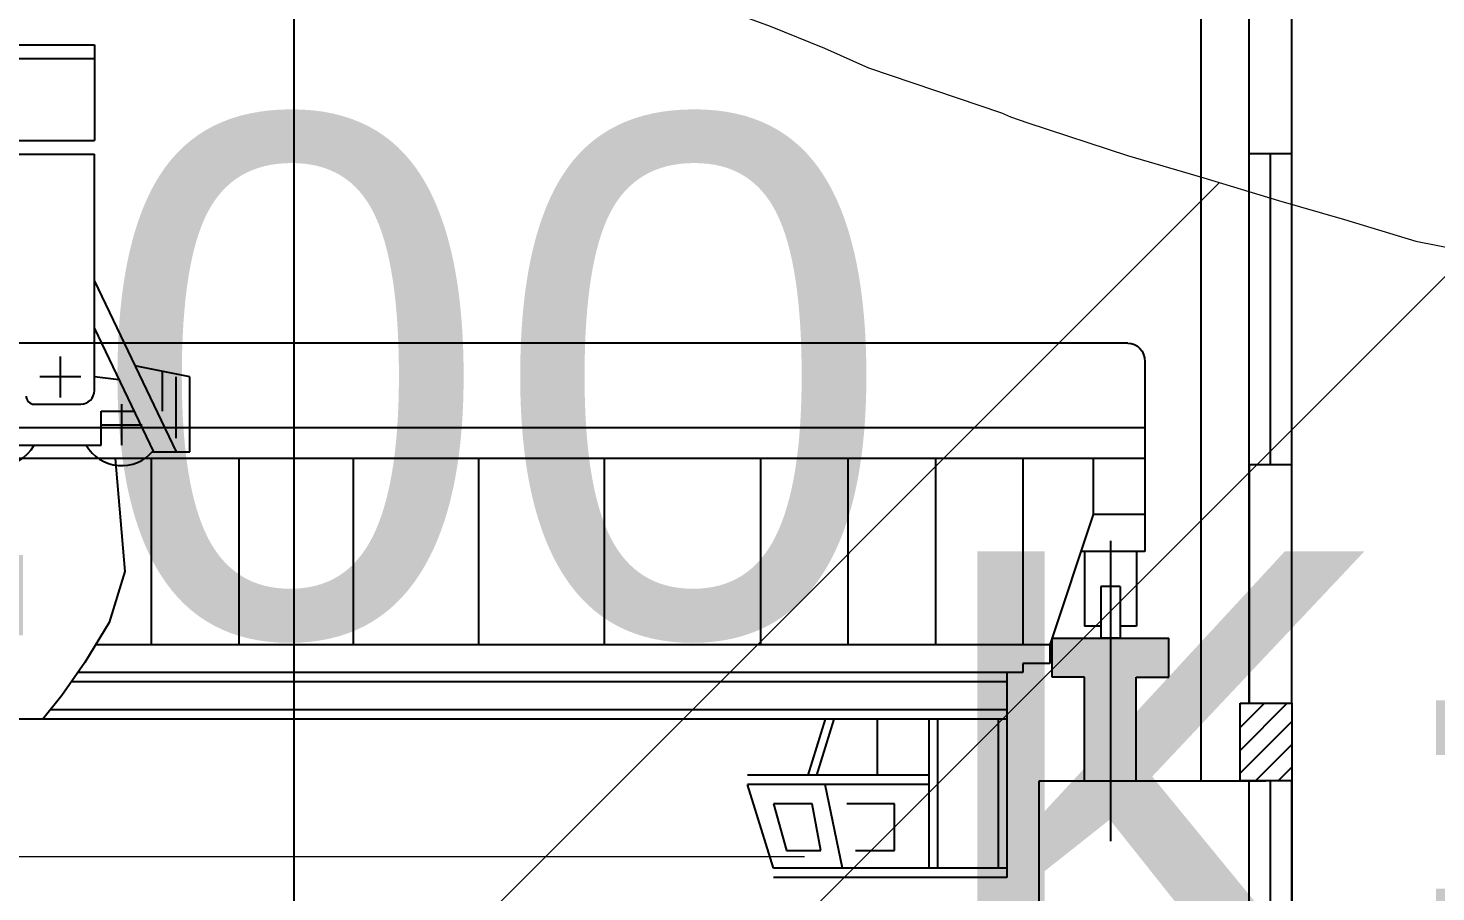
# Model space of a CAD drawing. Header units: inches. Extents: x 444671 to 463716, y 1783086 to 1794968.
# Drawn here: x 458216.31 to 458227.17, y 1789124.34 to 1789131.01 of the extents above; entities that cross this region are included whole.
import ezdxf

# ---------------------------------------------------------------- set-up
doc = ezdxf.new("R2010")
doc.units = ezdxf.units.IN
doc.header["$MEASUREMENT"] = 0
doc.linetypes.add('ACAD_ISO04W100', pattern=[30, 24, -3, 0, -3])
doc.linetypes.add('CENTER', pattern=[2, 1.25, -0.25, 0.25, -0.25])
for name, color, linetype in [('CONGTRINH', 2, 'Continuous'), ('PEGC', 3, 'Continuous'), ('Tam', 1, 'CENTER')]:
    doc.layers.add(name, color=color, linetype=linetype)
for name, color, linetype, lineweight in [('nuocngam', 5, 'Continuous', 20), ('tham', 145, 'Continuous', 13), ('thoc', 252, 'Continuous', 13)]:
    doc.layers.add(name, color=color, linetype=linetype, lineweight=lineweight)
doc.styles.add('25', font='', dxfattribs={"height": 5})
doc.styles.get('25').set_extended_font_data('.VnArial')

# ---------------------------------------------------------------- blocks, each defined once
blk = doc.blocks.new('A$C7D350064')
at = {"layer": 'CONGTRINH'}
h = blk.add_hatch(dxfattribs=at)
h.set_pattern_fill('BETONGCT', color=256, scale=100, style=0)
h.set_pattern_definition([(49.99999671561357, (-946.5951823234791, 33.96054095588624), (0.717260216668784, -0.0627521306578516), [0.07499999843866034, -0.8249999828252637]), (355.0000005791259, (-946.5951823234791, 33.96054095588624), (-0.1387513402033347, 0.7521920818605318), [0.06000000279678878, -0.6600000307646766]), (100.4514011898926, (-946.5354106406448, 33.95531161618419), (0.5785094091917428, 0.6894394945462485), [0.06374018585133895, -0.701142066364727]), (46.18419666779555, (-946.5951823234791, 34.16054094210267), (1.067241099316874, -0.1655190029218001), [0.1124999985244931, -1.237499983769424]), (96.63560076559662, (-946.5062455742736, 34.14674763614312), (0.9346627499427997, 0.9741178037663124), [0.095610281559366, -1.051712929153037]), (351.1842010101728, (-946.5951823234791, 34.16054094210267), (0.9346619895276874, 0.974118533791145), [0.0900000040286767, -0.9900000443154436]), (20.99999776841383, (-946.4951823187293, 34.11054094554856), (0.5969070804700254, -0.4026188629177023), [0.0750000024409883, -0.8250000268508719]), (326.0000030922076, (-946.4951823187293, 34.11054094554856), (0.2433153434784399, 0.7251499950710562), [0.06000000066568592, -0.6600000073225452]), (71.4513979883991, (-946.4454400833347, 34.07698934199288), (0.8402226684899233, 0.3225304744818374), [0.06374018635805002, -0.7011420719385489]), (37.4999967785859, (-946.5951823234791, 33.96054095588624), (0.01215985589485281, 0.332893830888976), [0, -0.6520000028394867, 0, -0.6700000029178774, 0, -0.6625000028852146]), (7.499999136824723, (-946.5951823234791, 33.96054095588624), (0.2630695499372812, 0.3944116847003449), [0, -0.3820000173863754, 0, -0.6370000289924634, 0, -0.2525000114923029]), (327.5000030225847, (-946.818182334071, 33.96054095588624), (0.5338224615276143, -0.02255487017994607), [0, -0.2500000034723531, 0, -0.7800000108337415, 0, -1.035000014375542]), (317.5000033223624, (-946.9181823388208, 33.96054095588624), (0.583186197042243, 0.1001049754332954), [0, -0.3249999981679503, 0, -0.5179999970799946, 0, -0.7349999958567491]), (44.99999666494666, (-946.5951823234791, 33.96054095588624), (-0.3535534073861586, 0.353553366227127), []), (44.99999666494666, (-946.5951823234791, 34.31409432203509), (-0.3535534073861586, 0.353553366227127), [])])
h.paths.add_polyline_path([(6.300000299233943, 87.94677175953984), (5.85000027786009, 87.94677175953984), (5.85000027786009, 87.6467717802152), (6.100000289734453, 87.6467717802152), (6.100000289734453, 86.8467718353495), (6.300000299233943, 86.8467718353495)])
h.paths.add_polyline_path([(6.500000308733433, 87.6467717802152), (6.750000320607796, 87.6467717802152), (6.750000320607796, 87.94677175953984), (6.300000299233943, 87.94677175953984), (6.300000299233943, 86.8467718353495), (6.500000308733433, 86.8467718353495)])
h.paths.add_polyline_path([(-10.74985747633036, 87.94677175953984), (-11.19985749770422, 87.94677175953984), (-11.19985749770422, 86.8467718353495), (-10.99985748820473, 86.8467718353495), (-10.99985748820473, 87.6467717802152), (-10.74985747633036, 87.6467717802152)])
h.paths.add_polyline_path([(-11.19985749770422, 87.94677175953984), (-11.64985751907807, 87.94677175953984), (-11.64985751907807, 87.6467717802152), (-11.39985750720371, 87.6467717802152), (-11.39985750720371, 86.8467718353495), (-11.19985749770422, 86.8467718353495)])
h = blk.add_hatch(dxfattribs=at)
h.set_pattern_fill('ANSI31', color=256, scale=1000, style=0)
h.set_pattern_definition([(44.99999666494666, (-946.5951823234791, 33.96054095588624), (-0.08838835184653966, 0.08838834155678174), [])])
h.paths.add_polyline_path([(7.700000365381129, 87.44677179399878), (7.370000350114424, 87.44677179399878), (7.370000350172631, 86.8467718353495), (7.700000365322921, 86.8467718353495)])
h.paths.add_polyline_path([(7.37000034970697, 87.44677179399878), (7.300000346789602, 87.44677179399878), (7.300000346789602, 86.8467718353495), (7.370000349648762, 86.8467718353495)])
at = {"layer": 'CONGTRINH', "color": 0, "linetype": 'ACAD_ISO04W100', "lineweight": 25}
blk.add_line((0, 104.4528292075265), (0, 47.29566132416949), dxfattribs=at)
at = {"layer": 'CONGTRINH'}
for p, q in [((7.000000331841875, 86.8467718353495), (7.000000332482159, 93.18472741474397)), ((7.37000034970697, 87.44677179399878), (7.370000350230839, 93.18478946550749)), ((7.700000365381129, 89.28478975058533), (7.700000365904998, 93.03473247564398)), ((-6.563231763255317, 92.52442974899895), (-1.539369769743644, 92.52442974899895)), ((-1.539369769743644, 92.52442974899895), (-1.539369769743644, 91.78698124014772)), ((-6.563231763255317, 92.41907996195368), (-1.539369769743644, 92.41907996195368)), ((-6.563231763255317, 91.78698124014772), (-1.539369769743644, 91.78698124014772)), ((-6.668581562465988, 91.68163145310245), (-1.539369769743644, 91.68163145310245)), ((-1.539369769743644, 89.85806255531497), (-1.539369769743644, 91.68163145310245)), ((7.700000366370659, 91.68478958518244), (7.370000350754708, 91.68478958518244)), ((7.53500035777688, 89.28478975058533), (7.53500035777688, 91.68478958518244)), ((-1.539369769743644, 90.70086085097864), (-0.9072709743049927, 89.38398851384409)), ((-1.539369769743644, 90.33568096836098), (-1.082557338348124, 89.38398851384409)), ((-1.16671568521997, 90.22409320715815), (-3.949857153464109, 90.22409320715815)), ((0.9850402282900177, 90.22409320715815), (-1.16671568521997, 90.22409320715815)), ((6.433477536600549, 90.22409320715815), (0.9850402282900177, 90.22409320715815)), ((-1.802744267857634, 90.12143702269532), (-1.802744267857634, 89.80538766179234)), ((-0.8019211750361137, 89.96341234212741), (-1.226117269368842, 90.0482515511103)), ((6.566810012795031, 90.08043440664187), (6.566810012795031, 88.61511464230716)), ((-1.644719569012523, 89.96341234212741), (-1.960768966702744, 89.96341234212741)), ((-1.349275129963644, 89.9396505150944), (-1.539369769743644, 89.96341234212741)), ((-1.012620773573872, 89.70003787474707), (-1.012620773573872, 90.00555225694552)), ((-0.9072709743049927, 89.48933830088936), (-0.9072709743049927, 89.96341234212741)), ((-0.8019211750361137, 89.38398851384409), (-0.8019211750361137, 89.96341234212741)), ((-2.002908886468504, 89.7527127682697), (-1.644719569012523, 89.7527127682697)), ((-1.328670171264093, 89.7527127682697), (-1.328670171264093, 89.43666340736672)), ((-1.486694870109204, 89.70003787474707), (-1.234261049248744, 89.70003787474707)), ((-1.486694870109204, 89.43666340736672), (-1.486694870109204, 89.70003787474707)), ((-1.16671568521997, 89.56954779778607), (-3.949857153464109, 89.56954779778607)), ((-1.486694870109204, 89.5946880877018), (-1.170645472360775, 89.5946880877018)), ((0.9850402282900177, 89.56954779778607), (-1.16671568521997, 89.56954779778607)), ((6.566810012795031, 89.56954779778607), (0.9850402282900177, 89.56954779778607)), ((-2.118793665606063, 89.43666340736672), (-1.486694870109204, 89.43666340736672)), ((-1.16671568521997, 89.33340864465572), (-3.949857153464109, 89.33340864465572)), ((-1.378909429593477, 89.33340864465572), (-1.305082283739466, 88.46148821082897)), ((0.9850402282900177, 89.33340864465572), (-1.16671568521997, 89.33340864465572)), ((-1.099857018038165, 89.33340864465572), (-1.099857018038165, 87.89682064019144)), ((-1.093100858735852, 89.38398851384409), (-0.8019211750361137, 89.38398851384409)), ((-0.4248569859773852, 89.33340864465572), (-0.4248569859773852, 87.89682064019144)), ((0.4572241966379806, 89.33340864465572), (0.4572241966379806, 87.89682064019144)), ((6.566810012795031, 89.33340864465572), (0.9850402282900177, 89.33340864465572)), ((1.425143101834692, 89.33340864465572), (1.425143101834692, 87.89682064019144)), ((2.393062007031403, 89.33340864465572), (2.393062007031403, 87.89682064019144)), ((3.600143205141649, 89.33340864465572), (3.600143205141649, 87.89682064019144)), ((4.275143237202428, 89.33340864465572), (4.275143237202428, 87.89682064019144)), ((4.950143269263208, 89.33340864465572), (4.950143269263208, 87.89682064019144)), ((5.625143301323988, 89.33340864465572), (5.625143301323988, 87.89682064019144)), ((6.166809993796051, 89.33340864465572), (6.166809993796051, 88.90243224333972)), ((7.700000365381129, 89.28478975058533), (7.37000034970697, 89.28478975058533)), ((7.37000034970697, 89.28478975058533), (7.370000349998008, 87.44677179399878)), ((7.700000365381129, 87.44677179399878), (7.700000365381129, 89.28478975058533)), ((6.166809993796051, 88.90243224333972), (5.833476644591428, 87.89682064019144)), ((6.566810012795031, 88.90243224333972), (6.166809993796051, 88.90243224333972)), ((6.300000299233943, 88.69754388229921), (6.300000299233943, 86.38000570703298)), ((6.566810012795031, 88.61511464230716), (6.071571894048247, 88.61511464230716)), ((6.100143323943485, 88.61511464230716), (6.100143323943485, 88.04047944070771)), ((6.500143342942465, 88.61511464230716), (6.500143342942465, 88.04047944070771)), ((-1.305082283739466, 88.46148821082897), (-1.42466667923145, 88.06940131168813)), ((6.225000295671634, 88.3467717319727), (6.225000295671634, 87.94677175953984)), ((6.375000302796252, 88.3467717319727), (6.225000295671634, 88.3467717319727)), ((6.375000302796252, 88.3467717319727), (6.375000302796252, 87.94677175953984)), ((-1.42466667923145, 88.06940131168813), (-1.613211889110971, 87.76059107435867)), ((6.225143329938874, 88.04047944070771), (6.100143323943485, 88.04047944070771)), ((6.500143342942465, 88.04047944070771), (6.375143337063491, 88.04047944070771)), ((-1.16671568521997, 87.89682064019144), (-1.53003643383272, 87.89682064019144)), ((0.9850402282900177, 87.89682064019144), (-1.16671568521997, 87.89682064019144)), ((5.833476644591428, 87.89682064019144), (0.9850402282900177, 87.89682064019144)), ((5.833476644591428, 87.89682064019144), (5.833476644591428, 87.75316183990799)), ((5.85000027786009, 87.6467717802152), (5.85000027786009, 87.94677175953984)), ((5.85000027786009, 87.94677175953984), (6.750000320607796, 87.94677175953984)), ((6.375000302796252, 87.94677175953984), (6.225000295671634, 87.94677175953984)), ((6.750000320607796, 87.6467717802152), (6.750000320607796, 87.94677175953984)), ((-1.613211889110971, 87.76059107435867), (-1.790759009832982, 87.50380972540006)), ((-1.16671568521997, 87.68133243964985), (-1.668013931601308, 87.68133243964985)), ((0.9850402282900177, 87.68133243964985), (-1.16671568521997, 87.68133243964985)), ((5.625143301323988, 87.68133243964985), (0.9850402282900177, 87.68133243964985)), ((5.500143295445014, 87.68133243964985), (5.500143295445014, 86.10108563490212)), ((5.625143301323988, 87.75316183990799), (5.625143301323988, 87.68133243964985)), ((5.833476644591428, 87.75316183990799), (5.625143301323988, 87.75316183990799)), ((-1.16671568521997, 87.60950303939171), (-1.717679155466612, 87.60950303939171)), ((0.9850402282900177, 87.60950303939171), (-1.16671568521997, 87.60950303939171)), ((5.500143295445014, 87.60950303939171), (0.9850402282900177, 87.60950303939171)), ((6.100000289734453, 87.6467717802152), (5.85000027786009, 87.6467717802152)), ((6.100000289734453, 86.8467718353495), (6.100000289734453, 87.6467717802152)), ((6.500000308733433, 87.6467717802152), (6.750000320607796, 87.6467717802152)), ((6.500000308733433, 86.8467718353495), (6.500000308733433, 87.6467717802152)), ((-1.790759009832982, 87.50380972540006), (-1.937693937914446, 87.32218543859199)), ((7.300000346789602, 87.44677179399878), (7.700000365788583, 87.44677179399878)), ((7.300000346789602, 86.8467718353495), (7.300000346789602, 87.44677179399878)), ((7.700000365788583, 87.44677179399878), (7.700000365788583, 86.8467718353495)), ((-1.16671568521997, 87.32218543859199), (-3.929486782173626, 87.32218543859199)), ((-1.16671568521997, 87.39401483885013), (-1.879583605099469, 87.39401483885013)), ((0.9850402282900177, 87.39401483885013), (-1.16671568521997, 87.39401483885013)), ((0.9850402282900177, 87.32218543859199), (-1.16671568521997, 87.32218543859199)), ((5.500143295445014, 87.39401483885013), (0.9850402282900177, 87.39401483885013)), ((5.500143295445014, 87.32218543859199), (0.9850402282900177, 87.32218543859199)), ((4.100143228948582, 87.32218543859199), (3.96680988924345, 86.89120903727598)), ((4.16680989874294, 87.32218543859199), (4.033476559096016, 86.89120903727598)), ((4.500143247947562, 87.32218543859199), (4.500143247947562, 86.89120903727598)), ((4.900143266946543, 87.32218543859199), (4.900143266946543, 86.17291503516026)), ((4.966809936799109, 87.32218543859199), (4.966809936799109, 86.17291503516026)), ((5.433476625650655, 87.32218543859199), (5.433476625650655, 86.17291503516026)), ((4.900143266946543, 86.89120903727598), (3.500143200391904, 86.89120903727598)), ((3.700143209949601, 86.17291503516026), (3.500143200391904, 86.81937963701785)), ((4.900143266946543, 86.81937963701785), (3.500143200391904, 86.81937963701785)), ((4.233476568595506, 86.17291503516026), (4.100143228948582, 86.81937963701785)), ((5.75151751737576, 85.3467719387263), (5.75151751737576, 86.8467718353495)), ((5.75151751737576, 86.8467718353495), (7.500000356230885, 86.8467718353495)), ((6.100000289734453, 86.8467718353495), (6.500000308733433, 86.8467718353495)), ((7.700000365788583, 86.8467718353495), (7.300000346789602, 86.8467718353495)), ((7.37000035046367, 77.79831527243368), (7.370000349765178, 86.8467718353495)), ((7.53500035777688, 84.74635361297987), (7.53500035777688, 86.8467718353495)), ((7.700000364566222, 77.79831527243368), (7.700000365381129, 86.8467718353495)), ((7.700000365381129, 86.8467718353495), (7.700000365381129, 77.79831527243368)), ((3.700143209949601, 86.66853789659217), (3.800143214699347, 86.3093908955343)), ((4.000143224198837, 86.66853789659217), (3.700143209949601, 86.66853789659217)), ((4.066809894051403, 86.3093908955343), (4.000143224198837, 86.66853789659217)), ((4.633476587594487, 86.66853789659217), (4.266809903550893, 86.66853789659217)), ((4.633476587594487, 86.3093908955343), (4.633476587594487, 86.66853789659217)), ((3.800143214699347, 86.3093908955343), (4.066809894051403, 86.3093908955343)), ((4.333476573345251, 86.3093908955343), (4.633476587594487, 86.3093908955343)), ((5.500143295445014, 86.17291503516026), (3.700143209949601, 86.17291503516026)), ((5.500143295445014, 86.10108563490212), (3.700143209949601, 86.10108563490212))]:
    blk.add_line(p, q, dxfattribs=at)
at = {"layer": 'CONGTRINH', "extrusion": (0, 0, -1)}
blk.add_ellipse((6.433476673148107, 90.08043440664187), major_axis=(-7.386371452808885e-12, 0.1436588004266071), ratio=0.9281251080533002, start_param=5.539746439353621e-11, end_param=1.570796326842617, dxfattribs=at)
at = {"layer": 'CONGTRINH'}
for centre, major_axis, ratio, start_param, end_param in [((-1.644719569012523, 89.85806255531497), (-0.07449355310379208, 0.07449355310379208), 0.9999999999939264, 2.356194490223841, 3.92699081702481), ((-2.276818364451174, 89.5946880877018), (-0.2234806593183702, 0.2234806593183702), 0.9999999999734929, 0.1997126735669608, 3.403392091798349), ((-2.002908886468504, 89.81592264049686), (-0.04469613185972124, 0.04469613185972125), 0.999999999998767, 0.7853981633405107, 2.356194490134174), ((-1.328670171264093, 89.5946880877018), (-0.2234806593127227, 0.2234806593127227), 0.9999999999940159, 1.308996888579701, 3.230056896984834)]:
    blk.add_ellipse(centre, major_axis=major_axis, ratio=ratio, start_param=start_param, end_param=end_param, dxfattribs=at)
at = {"layer": 'nuocngam'}
blk.add_lwpolyline([(-18.80606204090873, 78.00114050763659), (-11.2262250232161, 86.26193375932053), (3.939921296376269, 86.26193375932053)], dxfattribs=at)
at = {"layer": 'PEGC', "lineweight": 13}
blk.add_lwpolyline([(-2.920162986440118, 95.5), (-2.047930257976986, 95.1069713504985), (-1.805878407729324, 95), (-0.8332684432389215, 94.53455435833894), (-0.7458119568764232, 94.5), (0.3907041095662862, 94.01623693690635), (0.4313471073983237, 94), (0.5109224388143048, 93.96824141498655), (1.654702465806622, 93.5), (2.208374322450254, 93.25563477608375), (2.797264836612158, 93), (2.977674123016186, 92.92630331008695), (3.675796903553419, 92.66974243614823), (4.093002029345371, 92.5), (4.433323666278739, 92.34739190270193), (5.459640767774545, 92), (5.528747909353115, 91.97096857335418), (5.663422316429205, 91.92261022375897), (6.432013566314708, 91.67233270732686), (7.020493528165389, 91.5), (7.597632934572175, 91.3241826351732), (8.106170806335285, 91.17873205454089), (8.656188424909487, 91.01016551651992), (9.623415764479432, 90.81942610722035)], dxfattribs=at)
at = {"layer": 'thoc'}
for p, q in [((7.142027481168043, 91.46297639864497), (-3.220480750140268, 81.10046816733666)), ((9.072371031506918, 90.9280933693517), (-1.572270145756193, 80.28345219208859))]:
    blk.add_line(p, q, dxfattribs=at)
at = {"layer": 'nuocngam', "insert": (-12.45104326796718, 91.96812061709352), "char_height": 4, "width": 21.59159753652057, "attachment_point": 1, "style": '25'}
blk.add_mtext('  78.00\\P15.02.07', dxfattribs=at)
at = {"layer": 'tham', "insert": (4.813843057840131, 88.61714964569546), "char_height": 4, "width": 25, "attachment_point": 1, "style": '25'}
blk.add_mtext('K=0.396', dxfattribs=at)

msp = doc.modelspace()

# ---------------------------------------------------------------- block references
at = {"layer": 'Tam'}
msp.add_blockref('A$C7D350064', (458218.3630074381, 1789038.354758239), dxfattribs=at)

doc.saveas('drawing.dxf')
